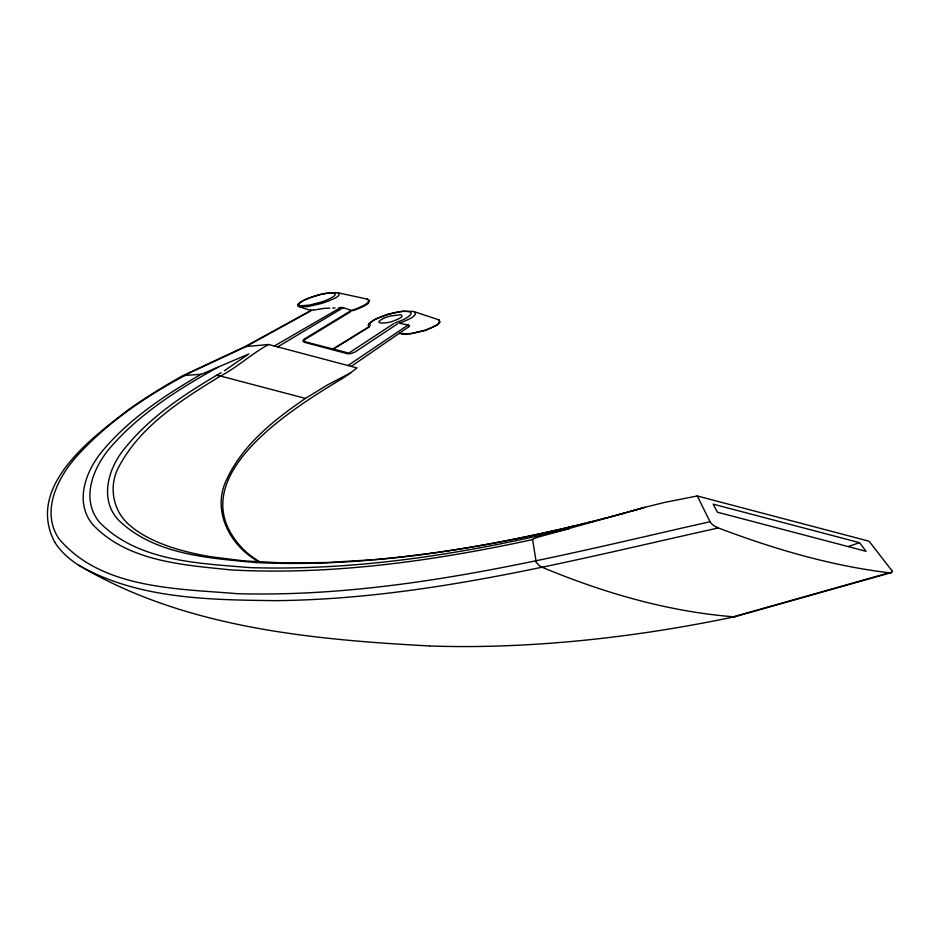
<?xml version="1.0" encoding="UTF-8"?>
<svg xmlns="http://www.w3.org/2000/svg" width="939" height="939" viewBox="0 0 939 939"><rect width="100%" height="100%" fill="white"/><g stroke="black" fill="none" stroke-linecap="round" stroke-linejoin="round"><path stroke-width="1.41" d="M297.581 305.081L298.25 303.837A21.949 6.643 -5.9 0 1 298.907 303.203L303.884 300.187A51.469 15.717 -5.7 0 1 317.969 295.128L329.589 292.757L337.735 292.722M368.71 323.873L375.447 319.049L387.784 314.365M408.7 326.784L409.087 326.326A5.657 1.796 -5.1 0 0 409.334 325.821M368.252 303.262L369.602 300.797L367.748 299.236L337.852 292.745C342.876 295.996 331.185 299.623 328.732 300.914A54.626 16.151 -6.1 0 1 320.88 303.626L307.628 306.63L299.177 306.713L310.093 310.304M346.796 375.694L356.996 367.912L268.613 344.507L246.065 346.55L192.096 371.727C150.111 393.453 109.746 420.214 77.655 455.262C57.972 476.848 40.565 510.769 58.699 538.458C101.072 589.176 177.166 588.577 237.508 593.706C390.413 597.803 540.289 560.56 688.146 526.662L710.072 521.755L711.269 523.422M128.608 409.592C90.414 438.853 25.67 486.954 54.779 542.284M350.799 372.771L326.831 385.295L305.445 398.406C274.481 419.639 243.095 444.182 226.898 479.043C210.97 510.464 230.208 546.932 259.587 562.038M351.245 366.386L408.629 326.854M347.993 365.529L407.115 325.645A4.977 1.585 -5 0 1 408.242 325.035A3.087 0.986 -5.1 0 1 408.923 325.258M397.631 323.767L355.095 351.996L350.611 353.721L347.383 353.71L304.259 342.266L302.957 341.303L303.344 339.977A13.428 4.308 -6 0 1 304.541 338.909L350.235 311.114M393.887 323.521L348.815 353.099L304.741 341.667A3.204 1.021 -6.1 0 1 304.166 341.268M345.74 376.398L342.195 378.593M225.466 370.001L248.858 353.933L202.073 374.004A2.782 0.916 -7.3 0 1 201.157 374.262L183.985 375.518M225.067 370.259L224.444 370.635M332.746 349.097L368.687 326.972M333.122 349.191L369.473 326.795M350.775 311.595L305.515 339.167A9.977 3.204 -6 0 0 304.177 340.399M221.052 372.701L216.475 375.389C183.082 395.178 149.935 417.209 125.31 447.692C108.595 467.164 98.783 498.938 118.408 519.96C154.36 554.961 208.728 558.048 255.983 562.567C352.677 567.121 449.312 553.47 543.634 533.035L548.47 531.885M277.662 346.902L342.183 308.297A6.28 1.925 -5.6 0 1 343.604 307.769L351.503 310.469A59.521 17.888 -5.9 0 0 359.578 307.393C361.996 306.114 372.267 302.276 367.266 299.095M201.134 374.25C165.874 394.732 130.967 417.538 104.288 448.819C86.623 468.702 73.512 500.98 92.55 524.338C127.622 561.757 183.751 564.973 231.651 569.985C332.805 575.278 433.947 560.912 532.624 539.608L536.216 562.285M342.312 378.523C288.719 410.742 174.349 482.071 245.384 551.346M274.329 346.022L339.108 308.462L338.932 307.734A8.146 2.5 -5.7 0 1 340.927 307.487M217.825 367.266C180.006 388.265 142.505 411.681 113.373 444.124C94.452 464.289 79.205 498.093 99.651 522.471C138.221 561.651 198.622 563.236 250.009 567.626C357.653 570.912 464.934 553.799 569.304 528.622M246.065 346.55L310.023 311.29A3.181 0.974 -6 0 0 310.469 309.999A9.367 2.852 -6 0 0 313.309 309.952M268.613 344.507C251.758 353.557 237.614 367.172 220.477 376.046C181.732 399.791 140.322 425.813 118.596 467.27C107.962 487.071 113.279 512.776 131.143 526.403A214.831 83.102 -6.2 0 0 178.786 549.585L186.321 551.616A221.804 85.59 -6.2 0 0 210.759 556.733M383.441 318.403C370.342 325.187 389.732 323.122 393.429 320.915A28.393 8.85 -5.4 0 0 397.326 319.436C398.676 318.661 403.664 316.959 401.528 314.999A3.779 1.185 -5.2 0 0 400.589 314.753L390.331 316.02A27.654 8.744 -5.1 0 0 383.464 318.403M395.049 322.899L396.164 322.441M356.28 309.494L352.418 310.692A8.979 2.758 -5.5 0 1 351.632 310.504M859.502 542.66L713.206 504.149L717.408 512.201L866.075 551.299L859.502 542.66L848.152 546.58M641.865 508.21L537.39 537.343A46.598 20.318 -2.9 0 0 536.263 537.73L535.43 538.024A18.181 7.841 -3.2 0 0 534.021 538.599A5.059 2.171 -3.4 0 0 532.436 539.573M641.983 508.175L644.964 507.295L640.316 508.656M388.805 314.06L387.279 314.671A51.211 16.315 -5 0 0 378.311 317.922C375.753 319.542 367.994 321.643 370.189 325.622M638.86 509.067L641.325 508.339M645.316 507.189L664.413 502.459L697.254 495.968L869.103 541.228L891.886 570.666M636.677 509.689L639.506 508.856M735.366 616.606L890.982 572.708M890.9 572.755A2.477 1.068 2.1 0 1 889.151 572.767L733.382 616.782A3.287 1.526 0.1 0 0 734.967 616.712M388.359 314.354L402.432 311.255L413.336 311.419M635.844 509.889L633.039 510.71M634.494 510.3L637.675 509.372M634.013 510.393L630.844 511.321M632.17 510.91L623.836 513.246M317.089 295.48C323.978 292.381 347.078 290.738 327.488 299.752A49.309 14.59 -6.1 0 1 320.657 302.241L309.659 305.034L301.196 305.75A4.895 1.479 -6 0 1 299.388 305.316L298.978 303.86L301.372 301.759A45.436 13.85 -5.7 0 1 317.206 295.539M622.897 513.457L618.648 514.642M622.17 513.692L624.764 512.952M619.763 514.349L621.242 513.95M389.439 314.049C395.53 311.22 423.947 308.121 404.263 319.237A50.037 15.494 -5.5 0 1 396.575 322.3M619.165 514.466L615.28 515.546M616.782 515.147L618.273 514.748M615.409 515.476L610.784 516.743M612.287 516.344L613.789 515.945M607.768 517.53L611.629 516.473M604.751 518.316L607.838 517.471M605.925 517.964L601.711 519.103M600.197 519.49L604.012 518.469M597.145 520.276L600.174 519.455M594.082 521.051L598.237 519.948M591.007 521.826L594.375 520.934M592.439 521.415L586.382 522.976M587.931 522.589L589.469 522.213M584.633 523.363L577.051 525.265M586.582 522.882L580.173 524.502M578.729 524.807L572.356 526.392M574.762 525.77L567.626 527.518M569.21 527.143L572.755 526.251M568.752 527.202L564.468 528.27M562.884 528.634L566.745 527.671M559.703 529.373L562.707 528.622M560.689 529.091L554.902 530.488M553.306 530.852L556.639 530.03M552.555 530.958L546.862 532.307M554.597 530.5L548.482 531.943M546.416 532.343C489.759 545.019 432.327 554.526 374.473 559.574M889.139 572.778C830.475 565.748 773.454 548.799 718.323 527.964C572.391 560.254 426.071 599.164 275.597 600.655C209.174 599.821 137.822 599.164 78.583 565.172C183.598 627.651 309.8 639.447 429.346 645.95M735.084 616.677C655.457 633.356 574.422 643.919 493.057 646.173A416.763 163.128 -3.7 0 1 431.13 646.032L429.534 645.962M319.964 309.095L320.046 309.084A30.001 9.038 -6 0 0 321.76 308.743M319.213 309.224L318.391 309.365M322.288 308.649L324.049 308.415M372.137 559.773L327.324 562.52L284.74 562.977M324.683 308.356L325.317 308.309A9.754 2.993 -5.9 0 1 326.596 308.262L329.742 308.18M313.673 309.94L313.966 309.917A17.771 5.388 -6 0 0 318.391 309.354M335.059 307.91L332.735 308.051M404.122 334.096L412.773 333.263L424.815 330.199A47.983 15.118 -5.2 0 0 431.435 327.652C433.935 326.526 442.985 322.453 437.95 319.53L413.829 311.572C418.982 314.377 410.12 318.626 407.643 319.765A55.413 17.16 -5.5 0 1 399.11 323.18L408.242 325.035M284.54 562.966L244.128 560.912L210.759 556.733M404.028 334.167L402.761 334.084M733.359 616.782C667.347 611.477 603.026 592.673 542.096 567.238L539.831 565.959M402.608 334.073L401.434 333.92M399.087 333.427L410.331 333.861L425.684 330.399L437.715 324.777L440.039 322.1L439.194 320.117M305.445 398.406L220.477 376.046A18.146 6.057 -7.3 0 0 216.463 375.4M718.323 527.964L716.011 526.92M438.478 319.729L439.065 320.035M715.823 526.814L713.558 525.406M539.456 565.701L536.38 562.567M713.135 525.089L711.504 523.669M710.072 521.755L697.254 495.968M342.7 307.569A4.002 1.221 -5.7 0 1 343.592 307.769M409.146 325.41A3.744 1.185 -5.1 0 1 409.275 325.575M341.244 307.487A5.071 1.549 -5.7 0 1 342.43 307.534M299.107 306.724A9.496 2.876 -6 0 1 297.651 305.081M260.033 562.062A252.168 101.612 -4.3 0 1 245.384 551.346M368.968 326.619A14.883 4.707 -5.3 0 1 368.863 323.873M368.44 303.297A46.481 14.038 -5.8 0 1 356.104 309.447M310.234 310.739A2.899 0.88 -6 0 1 309.764 311.138L244.656 346.831L182.624 375.764A997.617 420.942 2.4 0 0 128.526 409.58M78.524 565.196A264.188 103.912 -6.5 0 1 54.838 542.273M891.921 570.853A9.073 3.932 2 0 1 892.027 571.792M891.85 572.039A2.535 1.092 2.1 0 1 891.287 572.602"/></g></svg>
